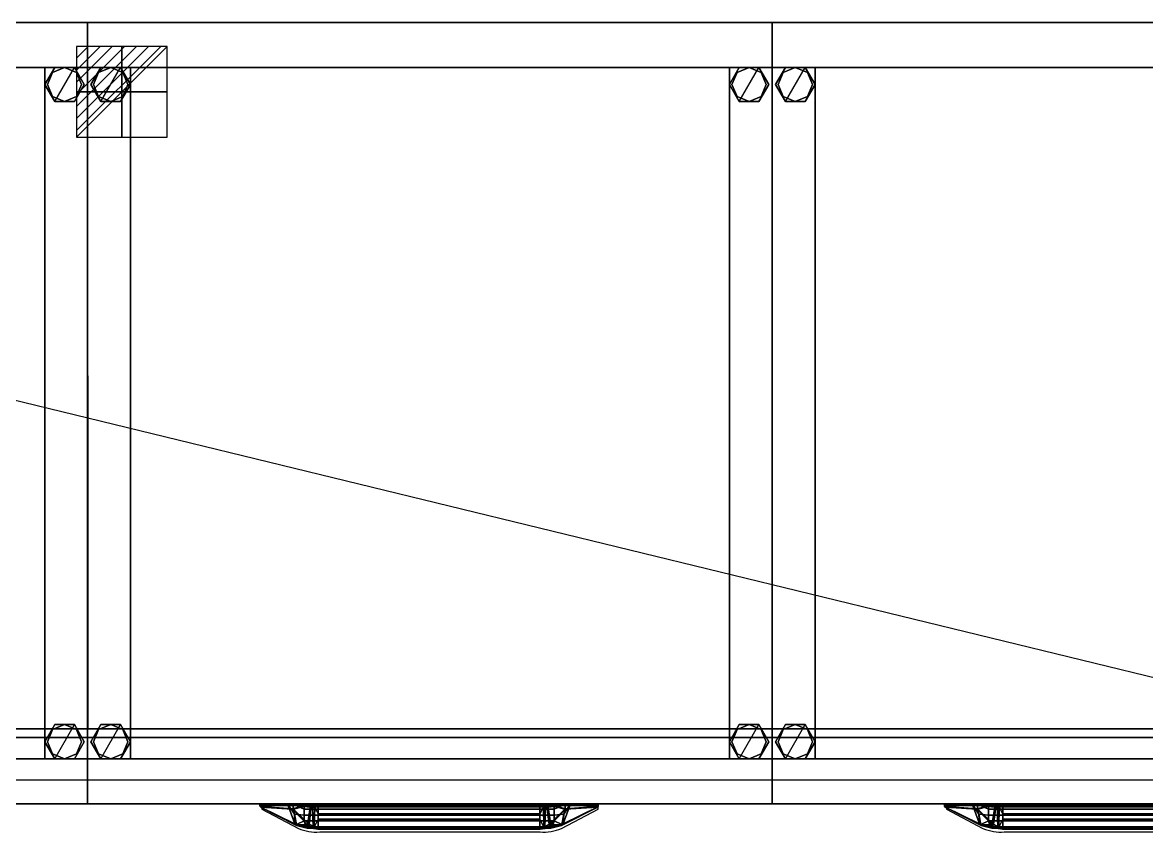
# Model space of a CAD drawing. Header units: millimetres. Extents: x -103 to 5151, y -947 to 1.
# Drawn here: x 2524 to 3837, y -947 to 0 of the extents above; entities that cross this region are included whole.
import ezdxf

# ---------------------------------------------------------------- set-up
doc = ezdxf.new("R2010")
doc.units = ezdxf.units.MM
doc.header["$LTSCALE"] = 300
doc.linetypes.add('CONTINUA', pattern=[0])
for name, color, linetype in [('IQ_200_2D', 1, 'Continuous'), ('IQ_200_3D', 1, 'CONTINUA'), ('IQ_204_2D', 7, 'Continuous'), ('IQ_CON_ELECTRICITY_INT', 7, 'Continuous')]:
    doc.layers.add(name, color=color, linetype=linetype)

# ---------------------------------------------------------------- blocks, each defined once
blk = doc.blocks.new('Pann800')
at = {"layer": 'IQ_200_3D'}
for points in [[(800, -24.99999999999636, 21.00000000000091), (0, -24.99999999999636, 21.00000000000091), (0, 25.00000000000364, 21.00000000000091), (800, 25.00000000000364, 21.00000000000091)], [(0, 25.00000000000364, 21.00000000000091), (800, 25.00000000000364, 21.00000000000091), (800, 25.00000000000364), (0, 25.00000000000364)], [(800, 25.00000000000364), (0, 25.00000000000364), (0, 0), (800, -2.235537976957858e-09)], [(-0.002218441961304052, -2.235537976957858e-09, -897.6700657322343), (799.9977815580387, -2.235537976957858e-09, -897.6700657322343), (799.9955631160774, -52.50000975626244, -860.0000000000198), (-0.004436883922608104, -52.50000975626244, -860.0000000000198)], [(-0.002218441961304052, -52.50000000223554, -19.25510997509423), (799.9977815580387, -52.50000000223554, -19.25510997509423), (800, -24.99999999999636, 21.00000000000091), (0, -24.99999999999636, 21.00000000000091)], [(799.9955631160774, -52.50000975626244, -860.0000000000198), (-0.004436883922608104, -52.50000975626244, -860.0000000000198), (-0.002218441961304052, -52.50000000223554, -19.25510997509423), (799.9977815580387, -52.50000000223554, -19.25510997509423)]]:
    blk.add_3dface(points, dxfattribs=at)
mesh = blk.add_polyface(dxfattribs=at)
corners = [(0, -24.99999999999636, 21.00000000000091), (0, 25.00000000000364, 21.00000000000091), (0, 25.00000000000364), (0, 0), (-0.002218441961304052, -2.235537976957858e-09, -897.6700657322343), (-0.004436883922608104, -52.50000975626244, -860.0000000000198), (-0.002218441961304052, -52.50000000223554, -19.25510997509423)]
mesh.append_faces([[corners[k] for k in face] for face in [(0, 6, 0)]], dxfattribs={"vtx0": -1})
mesh.append_faces([[corners[k] for k in face] for face in [(0, 3, 4), (0, 4, 5), (0, 5, 6)]], dxfattribs={"vtx0": -1, "vtx2": -1})
mesh.append_faces([[corners[k] for k in face] for face in [(0, 1, 2, 3)]], dxfattribs={"vtx3": -1})
mesh = blk.add_polyface(dxfattribs=at)
corners = [(800, -24.99999999999636, 21.00000000000091), (800, 25.00000000000364, 21.00000000000091), (800, 25.00000000000364), (800, 0), (799.9977815580387, -2.235537976957858e-09, -897.6700657322343), (799.9955631160774, -52.50000975626244, -860.0000000000198), (799.9977815580387, -52.50000000223554, -19.25510997509423)]
mesh.append_faces([[corners[k] for k in face] for face in [(0, 6, 0)]], dxfattribs={"vtx0": -1})
mesh.append_faces([[corners[k] for k in face] for face in [(0, 3, 4), (0, 4, 5), (0, 5, 6)]], dxfattribs={"vtx0": -1, "vtx2": -1})
mesh.append_faces([[corners[k] for k in face] for face in [(0, 1, 2, 3)]], dxfattribs={"vtx3": -1})
blk = doc.blocks.new('Pann800Low')
at = {"layer": 'IQ_200_3D', "extrusion": (-1, 3.445092848397667e-16, -2.220446049250313e-16), "elevation": 800.0000000000018}
blk.add_lwpolyline([(2.09459683141767e-12, 1.776356839400254e-13), (2.09459683141767e-12, 367.3299342677857), (52.50000000000209, 405.0000000000002), (52.50000000000209, 1.776356839400254e-13)], close=True, dxfattribs=at)
at = {"layer": 'IQ_200_3D', "extrusion": (-1, 3.445092848397667e-16, -2.220446049250313e-16)}
blk.add_lwpolyline([(1.818989403545857e-12, 4.038967834731578e-28), (1.818989403545857e-12, 367.3299342677856), (52.50000000000182, 405), (52.50000000000182, 3.998807210007821e-28)], close=True, dxfattribs=at)
at = {"layer": 'IQ_200_3D'}
for points in [[(-800.0000000000018, -1.818989403545856e-12), (0, -1.818989403545856e-12), (0, -52.50000000000182), (-800.0000000000018, -52.50000000000182)], [(-800.0000000000018, -52.50000000000182, 405), (-1.818989403545856e-12, -52.50000000000182, 405), (0, -1.818989403545856e-12, 367.3299342677856), (-800.0000000000018, -1.818989403545856e-12, 367.3299342677856)], [(0, -1.818989403545856e-12), (0, -1.818989403545856e-12, 367.3299342677856), (-800.0000000000018, -1.818989403545856e-12, 367.3299342677856), (-800.0000000000018, -1.818989403545856e-12)], [(-800.0000000000018, -52.50000000000182), (-800.0000000000018, -1.818989403545856e-12), (-800.0000000000019, -1.818989403545857e-12, 367.3299342677856), (-800.0000000000036, -52.50000000000182, 405)], [(0, -52.50000000000182), (0, -1.818989403545856e-12), (-8.156363013162879e-14, -1.818989403545857e-12, 367.3299342677856), (-1.818989403545856e-12, -52.50000000000182, 405)], [(0, -52.50000000000182), (-800.0000000000018, -52.50000000000182), (-800.0000000000018, -52.50000000000182, 405), (-1.818989403545856e-12, -52.50000000000182, 405)]]:
    blk.add_3dface(points, dxfattribs=at)
blk = doc.blocks.new('Panel800_Back')
at = {"layer": 'IQ_200_3D'}
for points in [[(-800, 52.49999999832289, 1270), (-800.0000419316198, -0.640714054048658, 1270), (-800.0000007136732, -1.67710823006928e-09, 409.9999999999802), (-800, 52.49999999832289, 409.9999999999802)], [(0, 52.49999999832289, 1269.999389921838), (-800, 52.49999999832289, 1270), (-800, 52.49999999832289, 409.9999999999802), (0, 52.5, 409.9999999999802)], [(-800, 52.49999999832289, 404.9999999999802), (-800, -1.67710823006928e-09, 404.9999999999802), (-800, -1.67710823006928e-09), (-800, 52.49999999832289)], [(0, 52.5), (0, 52.5, 404.9999999999802), (-800, 52.49999999832289, 404.9999999999802), (-800, 52.49999999832289)], [(-800, -1.67710823006928e-09, 404.9999999999802), (-800, 52.49999999832289, 404.9999999999802), (0, 52.5, 404.9999999999802), (0, 0, 404.9999999999802)], [(-800.0000007136732, -3.354216460138559e-09, 409.9999999999802), (-800.0000007136732, 52.49999999664578, 409.9999999999802), (-7.136732165236026e-07, 52.49999999832289, 409.9999999999802), (-7.136732165236026e-07, -1.67710823006928e-09, 409.9999999999802)], [(0, 52.49999999832289, 1270), (-4.193161976218107e-05, -0.640714054048658, 1270), (-7.136732165236026e-07, -1.67710823006928e-09, 409.9999999999802), (0, 52.49999999832289, 409.9999999999802)], [(0, 52.5, 404.9999999999802), (0, 0, 404.9999999999802), (0, 0), (0, 52.5)], [(0, 0, 404.9999999999802), (-7.136732165236026e-07, -1.67710823006928e-09, 409.9999999999802), (-800.0000007136732, -1.67710823006928e-09, 409.9999999999802), (-800, -1.67710823006928e-09, 404.9999999999802)]]:
    blk.add_3dface(points, dxfattribs=at)
blk = doc.blocks.new('Feet')
at = {"layer": 'IQ_200_3D'}
mesh = blk.add_polyface(dxfattribs=at)
corners = [(11.54700538379233, -20), (23.09401076758466, -1.887379141862766e-15), (11.54700538379233, 20), (-11.54700538379233, 20), (-23.09401076758466, 3.774758283725532e-15), (-11.54700538379233, -20), (11.54700538379233, -20, 6.158402871356143), (23.09401076758466, -1.887379141862766e-15, 6.158402871356143), (11.54700538379233, 20, 6.158402871356143), (-11.54700538379233, 20, 6.158402871356143), (-23.09401076758466, 3.774758283725532e-15, 6.158402871356143), (-11.54700538379233, -20, 6.158402871356143)]
mesh.append_faces([[corners[k] for k in face] for face in [(0, 1, 7, 6), (1, 2, 8, 7), (2, 3, 9, 8), (3, 9, 10, 4), (4, 10, 11, 5), (5, 11, 6, 0), (1, 7, 6, 0)]])
mesh.append_faces([[corners[k] for k in face] for face in [(2, 5, 4, 3), (8, 11, 10, 9)]], dxfattribs={"vtx0": -1})
mesh.append_faces([[corners[k] for k in face] for face in [(0, 1, 2, 5), (6, 7, 8, 11)]], dxfattribs={"vtx2": -1})
mesh = blk.add_polyface(dxfattribs=at)
corners = [(-20, 2.449293598294707e-15, 38.98651783057016), (-14.14213562373132, -14.14213562373093, 38.98651783057016), (0, -20, 38.98651783057016), (14.14213562373132, -14.14213562373094, 38.98651783057016), (20, -2.449293598294707e-15, 38.98651783057016), (14.14213562373132, 14.14213562373093, 38.98651783057016), (0, 20, 38.98651783057016), (-14.14213562373132, 14.14213562373097, 38.98651783057016), (-20, 2.449293598294707e-15, 150), (-14.14213562373132, -14.14213562373093, 150), (0, -20, 150), (14.14213562373132, -14.14213562373094, 150), (20, -2.449293598294707e-15, 150), (14.14213562373132, 14.14213562373093, 150), (0, 20, 150), (-14.14213562373132, 14.14213562373097, 150)]
mesh.append_faces([[corners[k] for k in face] for face in [(0, 1, 9, 8), (1, 2, 10, 9), (2, 3, 11, 10), (3, 4, 12, 11), (4, 5, 13, 12), (5, 6, 14, 13), (6, 7, 15, 14), (7, 0, 8, 15)]])
blk = doc.blocks.new('Maniglia')
at = {"layer": 'IQ_200_3D'}
mesh = blk.add_polyface(dxfattribs=at)
corners = [(-198.8084253130896, 9.754377742865472e-06, 104.8219411623709), (-198.3104714674161, -2.258191553962661, 104.8704668143981), (-198.0846540896427, -3.252107586160719, 104.9319118759747), (-197.5713087252389, -3.892291244510488, 105.2246861014698), (-199.1693707224798, -6.84898491272179e-05, 104.1975695572739), (-198.7101952806533, -2.320146529469412, 104.263159619347), (-198.4477417086179, -3.155929579206713, 104.3933638522087), (-199.119861421235, 9.754379789228551e-06, 103.7184908155643), (-198.6815634540581, -2.315698707889396, 103.7510329917756), (-198.4920694465091, -3.206889405630136, 103.7673056497256), (-197.2949268549892, -4.328617046593763, 104.410660334729), (-198.6617004208094, 9.754380243975902e-06, 103.1818303258751), (-198.2440354453937, -2.247860381231476, 103.1884810691827), (-197.7486119482735, -3.305462897981215, 103.2759182637493), (-197.356466376954, -3.700053033575841, 103.5429149541632), (-197.2949268549892, -4.328617046593763, 104.410660334729), (-198.1523174456397, 9.754379789228551e-06, 103.0540709347105), (-197.7398281038897, -2.169691514438, 103.0540709345928), (-197.038900248718, -3.311346588718607, 103.1622886771074), (-197.066653106398, -3.664799646159508, 103.4635200485905)]
mesh.append_faces([[corners[k] for k in face] for face in [(0, 1, 5, 4), (1, 2, 6, 5), (2, 3, 6), (4, 5, 8, 7), (5, 6, 9, 8), (6, 3, 10, 9), (7, 8, 12, 11), (8, 9, 13, 12), (9, 10, 14, 13), (10, 15, 14), (11, 12, 17, 16), (12, 13, 18, 17), (13, 14, 19, 18), (14, 15, 19)]])
mesh = blk.add_polyface(dxfattribs=at)
corners = [(-197.5713087252389, -3.892291244510488, 105.2246861014698), (-198.0846540896427, -3.252107586160719, 104.9319118759746), (-198.3104714674161, -2.258191553962661, 104.8704668143981), (-198.8001942023472, 9.754377515491797e-06, 104.8285657434178), (-166.3587850978984, 9.754380016602227e-06, 130.6924164920176), (-157.7760779525117, -23.61260155950299, 129.7931334561704)]
mesh.append_faces([[corners[k] for k in face] for face in [(0, 4, 5)]], dxfattribs={"vtx0": -1})
mesh.append_faces([[corners[k] for k in face] for face in [(0, 3, 4)]], dxfattribs={"vtx0": -1, "vtx2": -1})
mesh.append_faces([[corners[k] for k in face] for face in [(0, 1, 2, 3)]], dxfattribs={"vtx3": -1})
mesh = blk.add_polyface(dxfattribs=at)
corners = [(-197.5713087252389, -3.892291244510488, 105.2246861014698), (-197.0666529726302, -3.664797942439918, 103.4635212992031), (-197.038900248718, -3.311346588718607, 103.1622886771074), (-197.7398281038897, -2.169691514438, 103.0540709345928), (-198.1523174456397, 9.754379789228551e-06, 103.0540709347105), (-160.4767270577595, -6.380127813948548, 103.2568596471876), (-160.427761858329, -5.77841550446874, 103.0540709345828), (-146.6928443837988, -2.065160469979674, 103.0540709346639), (-146.7128607641588, 9.749767059474834e-06, 103.0540709346636)]
mesh.append_faces([[corners[k] for k in face] for face in [(0, 5, 1), (1, 5, 6, 2), (2, 6, 7, 3), (3, 7, 8, 4)]])
mesh = blk.add_polyface(dxfattribs=at)
corners = [(-166.3587850978984, 9.754380016602227e-06, 130.6924164920176), (-160.736317135383, 9.754371603776235e-06, 133.8521004323463), (-158.3795650895304, -12.15525064627059, 131.962061353173), (-156.0228131211279, -24.31051105496044, 130.7421117786758), (-157.7760779525117, -23.61260155950299, 129.7931334561704)]
mesh.append_faces([[corners[k] for k in face] for face in [(0, 1, 2), (2, 3, 4), (0, 2, 4)]])
mesh = blk.add_polyface(dxfattribs=at)
corners = [(-147.0862982059171, 9.754379789228551e-06, 135.0540700192259), (-147.0862982059171, -6.294719124138737, 133.1718174443135), (-147.0862982059171, -13.25340367610011, 132.129583689494), (-147.0862982059171, -19.9629160809568, 132.0938607986484), (-145.1681736393883, -26.60202227350646, 132.9655405148187), (-143.3996929728874, -28.52296026715885, 131.5835393964653), (-136.1408463320114, -29.10664837385775, 120.3676656094121), (-135.3063372042288, -27.44601189908076, 119.1139374902788), (-141.2842373458097, -24.02771073458052, 116.2096132447967), (-142.3113439279787, -25.39674657655087, 117.022380211055), (-155.783505889398, -25.59630261685925, 128.9001883634206), (-156.0228130436778, -24.31051104691278, 130.7421116192836), (-158.3795650895304, -12.15525064627059, 131.962061353173), (-160.736317135383, 9.754371603776235e-06, 133.8521004323463)]
mesh.append_faces([[corners[k] for k in face] for face in [(0, 1, 13), (1, 2, 12, 13), (2, 3, 11, 12), (3, 4, 11), (4, 5, 10, 11), (5, 6, 9, 10), (6, 7, 8, 9)]])
mesh = blk.add_polyface(dxfattribs=at)
corners = [(-136.7036421977082, 9.754379789228551e-06, 135.0540700192255), (-136.7036421977082, -6.294719124138737, 133.1718174443133), (-136.7036421977082, -13.25340367610011, 132.1295836894938), (-136.7036421977082, -19.9629160809568, 132.0938607986482), (-135.8740733185496, -26.81448809576068, 133.0368090807118), (-135.8740866683984, -28.61613130684941, 131.7372385744918), (-130.8400244476179, -29.75772609498927, 121.5980878578637), (-130.5917255396075, -27.91297019592707, 120.0041253975292), (-135.3063372042288, -27.44601189908076, 119.1139374902788), (-136.1388455091383, -29.10720673654009, 120.3684287902366), (-143.3996929728874, -28.52296026715885, 131.5835393964653), (-145.168166573998, -26.60202278855832, 132.9655406503526), (-147.0862982059171, -19.9629160809568, 132.0938607986484), (-147.0862982059171, -13.25340367610033, 132.1295836894941), (-147.0862982059171, -6.294719124138737, 133.1718174443135), (-147.0862982059171, 9.754379789228551e-06, 135.0540700192257)]
mesh.append_faces([[corners[k] for k in face] for face in [(0, 1, 14, 15), (1, 2, 13, 14), (2, 3, 12, 13), (3, 4, 11, 12), (4, 5, 10, 11), (5, 6, 9, 10), (6, 7, 8, 9)]])
mesh = blk.add_polyface(dxfattribs=at)
corners = [(-130.5917255396075, -27.91297019592707, 120.0041253975292), (-130.5917255396141, -18.11201487525432, 121.3700604103653), (-130.5917255396164, -11.84409179059867, 121.1618639402558), (-130.591725539618, -3.794643593510045, 119.6410561808181), (-130.591727488938, -3.065160469830516, 118.6783409480418), (-134.2889293561229, -3.065160469899638, 116.7367614477769), (-137.9861312233079, -3.065160469968532, 114.7951819475119), (-139.3423027688504, -3.065160469971488, 113.0842362746789), (-146.6928443837697, -3.065160470001501, 104.0540709346416), (-146.6928443847663, -2.772088641322398, 103.3467855884358), (-146.6928443847899, -2.065160469983311, 103.0540709346637), (-146.7128607641588, 9.749766832101159e-06, 103.0540709346637), (128.5793527780683, -27.91297019592707, 120.0041253975292), (128.5793527780749, -18.11201487525432, 121.3700604103653), (128.5793527780773, -11.84409179059867, 121.1618639402558), (128.5793527780788, -3.794643593510045, 119.6410561808181), (128.5793547273988, -3.065160469830516, 118.6783409480418), (132.2765565945838, -3.065160469899638, 116.7367614477769), (135.9737584617687, -3.065160469968532, 114.7951819475119), (137.3299300073112, -3.065160469971488, 113.0842362746789), (144.6804716232199, -3.065160470001501, 104.0540709346417), (144.6804716232271, -2.772088641322398, 103.3467855884358), (144.6804716232508, -2.065160469983311, 103.0540709346636), (144.7004880026196, 9.749767059474834e-06, 103.0540709346636)]
mesh.append_faces([[corners[k] for k in face] for face in [(0, 12, 13, 1), (2, 1, 13, 14), (3, 2, 14, 15), (4, 3, 15, 16), (5, 4, 16, 17), (6, 5, 17, 18), (7, 6, 18, 19), (8, 7, 19, 20), (9, 8, 20, 21), (10, 9, 21, 22), (11, 10, 22, 23)]])
mesh = blk.add_polyface(dxfattribs=at)
corners = [(134.691269436169, 9.754379789228551e-06, 135.0540700192257), (134.691269436169, -6.294719124138737, 133.1718174443133), (134.691269436169, -13.25340367610011, 132.1295836894938), (134.691269436169, -19.9629160809568, 132.0938607986482), (133.8617005570104, -26.81448809576068, 133.0368090807118), (133.8617139068592, -28.61613130684941, 131.7372385744918), (128.8276516860788, -29.75772609498927, 121.5980878578637), (128.5793527780683, -27.91297019592707, 120.0041253975292), (-130.5917255396075, -27.91297019592707, 120.0041253975292), (-130.8400244476179, -29.75772609498927, 121.5980878578637), (-135.8740866683984, -28.61613130684941, 131.7372385744918), (-135.8740733185496, -26.81448809576068, 133.0368090807118), (-136.7036421977082, -19.9629160809568, 132.0938607986482), (-136.7036421977082, -13.25340367610011, 132.1295836894938), (-136.7036421977082, -6.294719124138737, 133.1718174443133), (-136.7036421977082, 9.754379789228551e-06, 135.0540700192257)]
mesh.append_faces([[corners[k] for k in face] for face in [(0, 1, 14, 15), (1, 2, 13, 14), (2, 3, 12, 13), (3, 4, 11, 12), (4, 5, 10, 11), (5, 6, 9, 10), (6, 7, 8, 9)]])
mesh = blk.add_polyface(dxfattribs=at)
corners = [(134.691269436169, 9.754379789228551e-06, 135.0540700192255), (134.691269436169, -6.294719124138737, 133.1718174443133), (134.691269436169, -13.25340367610011, 132.1295836894938), (134.691269436169, -19.9629160809568, 132.0938607986482), (133.8617005570104, -26.81448809576068, 133.0368090807118), (133.8617139068592, -28.61613130684941, 131.7372385744918), (128.8276516860788, -29.75772609498927, 121.5980878578637), (128.5793527780683, -27.91297019592707, 120.0041253975292), (133.2939644426897, -27.44601189908076, 119.1139374902788), (134.1264727475991, -29.10720673654009, 120.3684287902366), (141.3873202113482, -28.52296026715885, 131.5835393964653), (143.1557938124588, -26.60202278855832, 132.9655406503526), (145.073925444378, -19.9629160809568, 132.0938607986484), (145.073925444378, -13.25340367610033, 132.1295836894941), (145.073925444378, -6.294719124138737, 133.1718174443135), (145.073925444378, 9.754379789228551e-06, 135.0540700192257)]
mesh.append_faces([[corners[k] for k in face] for face in [(15, 14, 1, 0), (14, 13, 2, 1), (13, 12, 3, 2), (12, 11, 4, 3), (11, 10, 5, 4), (10, 9, 6, 5), (9, 8, 7, 6)]])
mesh = blk.add_polyface(dxfattribs=at)
corners = [(145.073925444378, 9.754379789228551e-06, 135.0540700192259), (145.073925444378, -6.294719124138737, 133.1718174443135), (145.073925444378, -13.25340367610011, 132.129583689494), (145.073925444378, -19.9629160809568, 132.0938607986484), (143.1558008778491, -26.60202227350646, 132.9655405148187), (141.3873202113482, -28.52296026715885, 131.5835393964653), (134.1284735704722, -29.10664837385775, 120.3676656094121), (133.2939644426897, -27.44601189908076, 119.1139374902788), (139.2718645842706, -24.02771073458052, 116.2096132447967), (140.2989711664395, -25.39674657655087, 117.022380211055), (153.7711331278588, -25.59630261685925, 128.9001883634206), (154.0104402821387, -24.31051104691278, 130.7421116192836), (156.3671923279913, -12.15525064627059, 131.962061353173), (158.7239443738439, 9.754371603776235e-06, 133.8521004323463)]
mesh.append_faces([[corners[k] for k in face] for face in [(13, 1, 0), (13, 12, 2, 1), (12, 11, 3, 2), (11, 4, 3), (11, 10, 5, 4), (10, 9, 6, 5), (9, 8, 7, 6)]])
mesh = blk.add_polyface(dxfattribs=at)
corners = [(195.5589359636997, -3.892291244510488, 105.2246861014698), (195.0542802110911, -3.664797942439918, 103.4635212992031), (195.0265274871788, -3.311346588718607, 103.1622886771074), (195.7274553423505, -2.169691514438, 103.0540709345928), (196.1399446841006, 9.754379789228551e-06, 103.0540709347105), (158.4643542962204, -6.380127813948548, 103.2568596471876), (158.4153890967899, -5.77841550446874, 103.0540709345828), (144.6804716222596, -2.065160469979674, 103.0540709346639), (144.7004880026196, 9.749767059474834e-06, 103.0540709346636)]
mesh.append_faces([[corners[k] for k in face] for face in [(1, 5, 0), (2, 6, 5, 1), (3, 7, 6, 2), (4, 8, 7, 3)]])
mesh = blk.add_polyface(dxfattribs=at)
corners = [(164.3464123363592, 9.754380016602227e-06, 130.6924164920176), (158.7239443738439, 9.754371603776235e-06, 133.8521004323463), (156.3671923279913, -12.15525064627059, 131.962061353173), (154.0104403595888, -24.31051105496044, 130.7421117786758), (155.7637051909725, -23.61260155950299, 129.7931334561704)]
mesh.append_faces([[corners[k] for k in face] for face in [(2, 1, 0), (4, 3, 2), (4, 2, 0)]])
mesh = blk.add_polyface(dxfattribs=at)
corners = [(195.5589359636997, -3.892291244510488, 105.2246861014698), (196.0722813281035, -3.252107586160719, 104.9319118759746), (196.298098705877, -2.258191553962661, 104.8704668143981), (196.7878214408081, 9.754377515491797e-06, 104.8285657434178), (164.3464123363592, 9.754380016602227e-06, 130.6924164920176), (155.7637051909725, -23.61260155950299, 129.7931334561704)]
mesh.append_faces([[corners[k] for k in face] for face in [(5, 4, 0)]], dxfattribs={"vtx1": -1})
mesh.append_faces([[corners[k] for k in face] for face in [(4, 3, 0)]], dxfattribs={"vtx1": -1, "vtx2": -1})
mesh.append_faces([[corners[k] for k in face] for face in [(3, 2, 1, 0)]], dxfattribs={"vtx3": -1})
mesh = blk.add_polyface(dxfattribs=at)
corners = [(196.7960525515504, 9.754377742865472e-06, 104.8219411623709), (196.298098705877, -2.258191553962661, 104.8704668143981), (196.0722813281035, -3.252107586160719, 104.9319118759747), (195.5589359636997, -3.892291244510488, 105.2246861014698), (197.1569979609407, -6.84898491272179e-05, 104.1975695572739), (196.6978225191142, -2.320146529469412, 104.263159619347), (196.4353689470788, -3.155929579206713, 104.3933638522087), (197.1074886596959, 9.754379789228551e-06, 103.7184908155643), (196.6691906925189, -2.315698707889396, 103.7510329917756), (196.4796966849699, -3.206889405630136, 103.7673056497256), (195.2825540934501, -4.328617046593763, 104.410660334729), (196.6493276592702, 9.754380243975902e-06, 103.1818303258751), (196.2316626838546, -2.247860381231476, 103.1884810691827), (195.7362391867343, -3.305462897981215, 103.2759182637493), (195.3440936154149, -3.700053033575841, 103.5429149541632), (195.2825540934501, -4.328617046593763, 104.410660334729), (196.1399446841006, 9.754379789228551e-06, 103.0540709347105), (195.7274553423505, -2.169691514438, 103.0540709345928), (195.0265274871788, -3.311346588718607, 103.1622886771074), (195.0542803448589, -3.664799646159508, 103.4635200485905)]
mesh.append_faces([[corners[k] for k in face] for face in [(4, 5, 1, 0), (5, 6, 2, 1), (6, 3, 2), (7, 8, 5, 4), (8, 9, 6, 5), (9, 10, 3, 6), (11, 12, 8, 7), (12, 13, 9, 8), (13, 14, 10, 9), (14, 15, 10), (16, 17, 12, 11), (17, 18, 13, 12), (18, 19, 14, 13), (19, 15, 14)]])
mesh = blk.add_polyface(dxfattribs=at)
corners = [(-197.5713087252389, -3.892291244510488, 105.2246861014698), (-157.7760779525117, -23.61260155950299, 129.7931334561704), (-156.0228131211279, -24.31051105496044, 130.7421117786758), (-197.2949268549892, -4.328617046593763, 104.410660334729), (-157.3896749491102, -24.77340606148982, 127.9526357598176), (-155.7818143041896, -25.59712528942146, 128.9010201096756), (-160.4767270577595, -6.380127813948775, 103.2568596471878), (-143.4867644576433, -24.16373806785441, 116.1057094340789), (-142.3113439279787, -25.39674657655087, 117.022380211055), (-159.600753599539, -6.212597760629706, 103.1897644069004), (-142.767188090162, -22.61320603859599, 115.1545679900254), (-141.2842373458097, -24.02771073458052, 116.2096132447967)]
mesh.append_faces([[corners[k] for k in face] for face in [(0, 1, 4, 3), (1, 2, 5, 4), (3, 4, 7, 6), (4, 5, 8, 7), (6, 7, 10, 9), (7, 8, 11, 10)]])
mesh = blk.add_polyface(dxfattribs=at)
corners = [(-197.5712953718685, -3.89228982433815, 105.2246658073159), (-157.7760779525117, -23.61260155950299, 129.7931334561704), (-156.0228130436778, -24.31051104691278, 130.7421116192836), (-197.2949268549892, -4.328617046593763, 104.410660334729), (-157.3896749491102, -24.77340606148982, 127.9526357598176), (-155.783505889398, -25.59630261685925, 128.9001883634206), (-160.4767270577595, -6.380127813948775, 103.2568596471878), (-143.4867644576433, -24.16373806785441, 116.1057094340789), (-142.3113439279787, -25.39674657655087, 117.022380211055), (-159.600753599539, -6.212597760629706, 103.1897644069004), (-142.767188090162, -22.61320603859599, 115.1545679900254), (-141.2842373458097, -24.02771073458052, 116.2096132447967)]
mesh.append_faces([[corners[k] for k in face] for face in [(0, 1)]])
mesh = blk.add_polyface(dxfattribs=at)
corners = [(-160.427761858329, -5.77841550446874, 103.0540709345828), (-160.4767270577595, -6.380127813948548, 103.2568596471876), (-159.600753599539, -6.212597760629706, 103.1897644069004), (-142.767188090162, -22.61320603859599, 115.1545679900254), (-141.2842373458097, -24.02771073458075, 116.2096132447969), (-135.3063372042288, -27.44601189908076, 119.1139374902788), (-130.5917255396075, -27.91297019592707, 120.0041253975292), (-130.5917255396141, -18.11201487525432, 121.3700604103653), (-130.5917255396164, -11.84409179059867, 121.1618639402558), (-130.591725539618, -3.794643593510045, 119.6410561808181), (-130.591727488938, -3.065160469830516, 118.6783409480418), (-134.680880887388, -3.86862976244106, 117.5224599175042), (-134.2889293561229, -3.065160469899638, 116.7367614477769), (-138.7700250112484, -3.942615603800732, 115.4038635431128), (-137.9861312233079, -3.065160469968532, 114.7951819475119), (-140.0075552904528, -3.86051504553302, 113.8033213546688), (-139.3423027688504, -3.065160469971488, 113.0842362746789), (-147.4748028218292, -3.157224793931164, 103.7822747565687), (-146.692844384759, -3.065160470001501, 104.0540709346417), (-146.6928443847663, -2.772088641322398, 103.3467855884358), (-146.6928443847899, -2.065160469983311, 103.0540709346637)]
mesh.append_faces([[corners[k] for k in face] for face in [(0, 1, 2), (2, 17, 20, 0), (17, 18, 19), (17, 19, 20), (2, 3, 15, 17), (15, 16, 18, 17), (3, 4, 13, 15), (13, 14, 16, 15), (4, 5, 11, 13), (11, 12, 14, 13), (5, 6, 7), (5, 7, 8, 11), (8, 9, 11), (11, 9, 10, 12)]])
mesh = blk.add_polyface(dxfattribs=at)
corners = [(158.4153890967899, -5.77841550446874, 103.0540709345828), (158.4643542962204, -6.380127813948548, 103.2568596471876), (157.5883808379998, -6.212597760629706, 103.1897644069004), (140.7548153286228, -22.61320603859599, 115.1545679900254), (139.2718645842706, -24.02771073458075, 116.2096132447969), (133.2939644426897, -27.44601189908076, 119.1139374902788), (128.5793527780683, -27.91297019592707, 120.0041253975292), (128.5793527780749, -18.11201487525432, 121.3700604103653), (128.5793527780773, -11.84409179059867, 121.1618639402558), (128.5793527780788, -3.794643593510045, 119.6410561808181), (128.5793547273988, -3.065160469830516, 118.6783409480418), (132.6685081258488, -3.86862976244106, 117.5224599175042), (132.2765565945838, -3.065160469899638, 116.7367614477769), (136.7576522497093, -3.942615603800732, 115.4038635431128), (135.9737584617687, -3.065160469968532, 114.7951819475119), (137.9951825289136, -3.86051504553302, 113.8033213546688), (137.3299300073112, -3.065160469971488, 113.0842362746789), (145.46243006029, -3.157224793931164, 103.7822747565687), (144.6804716232199, -3.065160470001501, 104.0540709346417), (144.6804716232271, -2.772088641322398, 103.3467855884358), (144.6804716232508, -2.065160469983311, 103.0540709346637)]
mesh.append_faces([[corners[k] for k in face] for face in [(2, 1, 0), (0, 20, 17, 2), (19, 18, 17), (20, 19, 17), (17, 15, 3, 2), (17, 18, 16, 15), (15, 13, 4, 3), (15, 16, 14, 13), (13, 11, 5, 4), (13, 14, 12, 11), (7, 6, 5), (11, 8, 7, 5), (11, 9, 8), (12, 10, 9, 11)]])
mesh = blk.add_polyface(dxfattribs=at)
corners = [(195.5589359636997, -3.892291244510488, 105.2246861014698), (155.7637051909725, -23.61260155950299, 129.7931334561704), (154.0104403595888, -24.31051105496044, 130.7421117786758), (195.2825540934501, -4.328617046593763, 104.410660334729), (155.3773021875711, -24.77340606148982, 127.9526357598176), (153.7694415426504, -25.59712528942146, 128.9010201096756), (158.4643542962204, -6.380127813948775, 103.2568596471878), (141.4743916961042, -24.16373806785441, 116.1057094340789), (140.2989711664395, -25.39674657655087, 117.022380211055), (157.5883808379998, -6.212597760629706, 103.1897644069004), (140.7548153286228, -22.61320603859599, 115.1545679900254), (139.2718645842706, -24.02771073458052, 116.2096132447967)]
mesh.append_faces([[corners[k] for k in face] for face in [(3, 4, 1, 0), (4, 5, 2, 1), (6, 7, 4, 3), (7, 8, 5, 4), (9, 10, 7, 6), (10, 11, 8, 7)]])
mesh = blk.add_polyface(dxfattribs=at)
corners = [(195.5589226103293, -3.89228982433815, 105.2246658073159), (155.7637051909725, -23.61260155950299, 129.7931334561704), (154.0104402821387, -24.31051104691278, 130.7421116192836), (195.2825540934501, -4.328617046593763, 104.410660334729), (155.3773021875711, -24.77340606148982, 127.9526357598176), (153.7711331278588, -25.59630261685925, 128.9001883634206), (158.4643542962204, -6.380127813948775, 103.2568596471878), (141.4743916961042, -24.16373806785441, 116.1057094340789), (140.2989711664395, -25.39674657655087, 117.022380211055), (157.5883808379998, -6.212597760629706, 103.1897644069004), (140.7548153286228, -22.61320603859599, 115.1545679900254), (139.2718645842706, -24.02771073458052, 116.2096132447967)]
mesh.append_faces([[corners[k] for k in face] for face in [(1, 0)]])
blk = doc.blocks.new('Prewash')
at = {"layer": 'IQ_200_2D'}
for p, q in [((0, 0), (800, 0)), ((202.9259536695595, -913), (0, -913)), ((800, -913), (597.0740463306884, -913.0000000000009))]:
    blk.add_line(p, q, dxfattribs=at)
at = {"layer": 'IQ_200_2D', "linetype": 'CONTINUA', "ltscale": 10}
blk.add_lwpolyline([(202.925953669559, -913), (203.5625545159874, -919.4526241323656), (246.2728096583069, -941.8428600161569, 0.1211574254023267), (271.2145995148767, -946.0034608217247), (528.7854004853707, -946.0034608217247, 0.1211574254023267), (553.7271903419405, -941.8428600161569), (596.43744548426, -919.4526241323656), (597.0740463306884, -913)], format="xyb", dxfattribs=at)
at = {"layer": 'IQ_200_3D'}
for points in [[(800, 0, 1419.999389921838), (800.0257105566889, -825.4999999944048, 1420.001830231537), (0.002218441961304052, -825.4999999944048, 1420.001220156344), (0, 0, 1420)], [(0, -52.49999999832289, 569.9999999999987), (0, -107.5, 569.9999999999987), (0, -107.5, 1315.000610078161), (-4.193162021692842e-05, -53.14071405069262, 1420.000610078162)], [(0, -52.49999999832289, 150), (0, -52.49999999832289, 569.9999999999987), (0, -860.4999999983211, 569.9999999999987), (0, -860.4999999983229, 149.9999999999802)], [(800, -860.4999999983211, 569.9999999999989), (0, -860.4999999983211, 569.9999999999987), (0, -52.49999999832289, 569.9999999999987), (800, -52.49999999832289, 569.9999999999989)], [(0, -52.49999999832289, 150), (800, -52.49999999832289, 150), (800, -860.4999999983229, 149.9999999999802), (-1.818989403545856e-12, -860.4999999983229, 149.9999999999801)], [(50.09401076758468, -52.49999999832266, 115), (749.9059892324153, -52.49999999832266, 115), (749.9059892324153, -860.4999999983227, 114.9999999999801), (50.09401076758468, -860.4999999983227, 114.9999999999801)], [(50.09401076758468, -52.49999999832266, 115), (50.09401076758468, -860.4999999983227, 114.9999999999801), (50.09401076758468, -860.4999999983227, 149.9999999999802), (50.09401076758468, -52.49999999832266, 150)], [(749.9059892324153, -52.49999999832266, 115), (749.9059892324153, -860.4999999983227, 114.9999999999801), (749.9059892324153, -860.4999999983227, 149.9999999999802), (749.9059892324153, -52.49999999832266, 150)], [(800, -52.49999999832289, 569.9999999999989), (800, -107.5, 569.9999999999989), (800, -107.5, 1315.000610078161), (799.9999580683798, -53.14071405069262, 1420.000610078162)], [(800, -860.4999999983229, 149.9999999999802), (800, -860.4999999983211, 569.9999999999989), (800, -52.5, 569.9999999999989), (800, -52.5, 149.9999999999987)], [(0, -107.5, 1315.000610078161), (0, -805.4999999983211, 1315.000610078161), (-4.193162021692842e-05, -860.4999999960855, 1420.000610078162), (-4.193162021692842e-05, -53.14071405069262, 1420.000610078162)], [(800, -107.5, 1315.000610078161), (800, -805.4999999983211, 1315.000610078161), (799.9999580683798, -860.4999999960855, 1420.000610078162), (799.9999580683798, -53.14071405069262, 1420.000610078162)], [(-4.193162021692842e-05, -860.4999999960855, 1420.000610078162), (0, -805.4999999983211, 1315.000610078161), (0, -805.4999999983211, 569.9999999999987), (0, -860.4999999983211, 569.9999999999987)], [(799.9999580683798, -860.4999999960855, 1420.000610078162), (800, -805.4999999983211, 1315.000610078161), (800, -805.4999999983211, 569.9999999999989), (800, -860.4999999983211, 569.9999999999989)], [(800.0257105566889, -825.4999999944048, 1420.001830231537), (0.002218441961304052, -825.4999999944048, 1420.001220156344), (-4.193162021692842e-05, -860.4999999960855, 1420.000610078162), (800.0000419316202, -860.4999999960855, 1420.000610078162)], [(-1.818989403545856e-12, -860.4999999983229, 517.3299342677657), (0, -860.4999999983211, 522.3299342677657), (800, -860.4999999983211, 522.3299342677657), (800, -860.4999999983229, 517.3299342677657)]]:
    blk.add_3dface(points, dxfattribs=at)
at = {"layer": 'IQ_204_2D'}
for p, q in [((0, -913), (0, 0)), ((800, -913), (800, 0))]:
    blk.add_line(p, q, dxfattribs=at)
for points in [[(800.000348429825, -825.4999999960819), (0.0003484298249532003, -825.4999999960819)], [(800.0022184419395, -835.4999999955326), (0.002218441939476179, -835.4999999955326)], [(800, -885.4999999960819), (0, -885.4999999960819)], [(597.0740463306884, -913.0000000000009), (202.925953669559, -913)]]:
    blk.add_lwpolyline(points, dxfattribs=at)
at = {"rotation": 180}
for p in [(27, -72.49999999832289), (773, -72.49999999832289), (27, -840.4999999983229), (773, -840.4999999983229)]:
    blk.add_blockref('Feet', p, dxfattribs=at)
at = {"layer": 'IQ_200_3D'}
for name, p in [('Panel800_Back', (800, -52.49999999832289, 150)), ('Pann800', (0.002218441961304052, -860.4999999960855, 1420.000610078182)), ('Pann800Low', (800, -860.4999999983211, 150)), ('Maniglia', (399.9977815580387, -913.000009752348, 560.0006100781618))]:
    blk.add_blockref(name, p, dxfattribs=at)
mesh = blk.add_polyface(dxfattribs=at)
corners = [(800, 0, 1419.999389921838), (0, 0, 1420), (0.002218441961304052, -825.4999999960819, 1420.000610078182), (800.0022184419395, -825.4999999960819, 1420.000610078182), (800, 0, 1792), (0, 0, 1792), (0.002218441961304052, -825.4999999960819, 1792), (800.0022184419395, -825.4999999960819, 1792)]
mesh.append_faces([[corners[k] for k in face] for face in [(0, 1, 2, 3), (4, 5, 6, 7), (0, 1, 5, 4), (1, 2, 6, 5), (2, 6, 7, 3), (3, 7, 4, 0)]])
blk = doc.blocks.new('*X18')
at = {"color": 0}
for p, q in [((286.774344, 2204.447934), (296.618251, 2214.291842)), ((286.774344, 2205.862148), (295.204037, 2214.291842)), ((286.774344, 2207.276361), (293.789824, 2214.291842)), ((286.774344, 2208.690575), (292.37561, 2214.291842)), ((286.774344, 2210.104788), (290.961397, 2214.291842)), ((286.774344, 2211.519002), (289.547183, 2214.291842)), ((286.774344, 2212.933216), (288.13297, 2214.291842))]:
    blk.add_line(p, q, dxfattribs=at)
blk = doc.blocks.new('electricity')
for p, q in [((2.121320399999831, 2.1213204), (-2.121320400000059, 2.1213204)), ((-2.121320400000059, 2.1213204), (-2.121320400000059, -2.121320400000004)), ((-2.121320400000059, -2.121320400000004), (2.121320399999831, 2.1213204)), ((2.121320399999831, -2.121320400000004), (2.121320399999831, 2.1213204)), ((-2.121320400000059, -2.121320400000004), (2.121320399999831, -2.121320400000004))]:
    blk.add_line(p, q)
at = {"extrusion": (-1, 0, 0)}
for p, q in [((0, -2.121320400000004, 2.121320400000002), (0, 2.1213204, 2.121320400000002)), ((0, 2.1213204, -2.121320400000002), (0, -2.121320400000004, -2.121320400000002)), ((0, 2.1213204, 2.121320400000002), (0, 2.1213204, -2.121320400000002)), ((0, 2.1213204, -2.121320400000002), (0, -2.121320400000004, 2.121320400000002)), ((0, -2.121320400000004, -2.121320400000002), (0, -2.121320400000004, 2.121320400000002))]:
    blk.add_line(p, q, dxfattribs=at)
at = {"extrusion": (0, -1, 0)}
for p, q in [((2.121320399999831, 5.456968210637569e-14, 2.121320400000002), (-2.121320400000059, 5.456968210637569e-14, 2.121320400000002)), ((-2.121320400000059, 5.456968210637569e-14, -2.121320400000002), (2.121320399999831, 5.456968210637569e-14, -2.121320400000002)), ((-2.121320400000059, 5.456968210637569e-14, 2.121320400000002), (-2.121320400000059, 5.456968210637569e-14, -2.121320400000002)), ((-2.121320400000059, 5.456968210637569e-14, -2.121320400000002), (2.121320399999831, 5.456968210637569e-14, 2.121320400000002)), ((2.121320399999831, 5.456968210637569e-14, -2.121320400000002), (2.121320399999831, 5.456968210637569e-14, 2.121320400000002))]:
    blk.add_line(p, q, dxfattribs=at)
at = {"xscale": 0.4000000000000909, "yscale": 0.4000000000000909, "zscale": 0.4000000000000909}
blk.add_blockref('*X18', (-116.831058, -883.5954164000001), dxfattribs=at)
at = {"extrusion": (-1, 0, 0), "xscale": 0.3999999999999773, "yscale": 0.3999999999999773, "zscale": 0.3999999999999773}
blk.add_blockref('*X18', (-116.831058, -883.5954164000001), dxfattribs=at)
at = {"extrusion": (0, -1, 0), "xscale": 0.4000000000000909, "yscale": 0.4000000000000909, "zscale": 0.4000000000000909}
blk.add_blockref('*X18', (-116.831058, -883.5954164000001), dxfattribs=at)
blk = doc.blocks.new('Electricwash')
at = {"layer": 'IQ_200_2D'}
for p, q in [((0, 0), (800, 0)), ((202.9259536695595, -913), (0, -913)), ((800, -913), (597.0740463306884, -913.0000000000009))]:
    blk.add_line(p, q, dxfattribs=at)
at = {"layer": 'IQ_200_2D', "linetype": 'CONTINUA', "ltscale": 10}
blk.add_lwpolyline([(202.925953669559, -913), (203.5625545159874, -919.4526241323656), (246.2728096583069, -941.8428600161569, 0.1211574254023267), (271.2145995148767, -946.0034608217247), (528.7854004853707, -946.0034608217247, 0.1211574254023267), (553.7271903419405, -941.8428600161569), (596.43744548426, -919.4526241323656), (597.0740463306884, -913)], format="xyb", dxfattribs=at)
at = {"layer": 'IQ_200_3D'}
for points in [[(800, 0, 1419.999389921838), (800.0257105566889, -825.4999999944048, 1420.001830231537), (0.002218441961304052, -825.4999999944048, 1420.001220156344), (0, 0, 1420)], [(0, -52.49999999832289, 569.9999999999987), (0, -107.5, 569.9999999999987), (0, -107.5, 1315.000610078161), (-4.193162021692842e-05, -53.14071405069262, 1420.000610078162)], [(0, -52.49999999832289, 150), (0, -52.49999999832289, 569.9999999999987), (0, -860.4999999983211, 569.9999999999987), (0, -860.4999999983229, 149.9999999999802)], [(800, -860.4999999983211, 569.9999999999989), (0, -860.4999999983211, 569.9999999999987), (0, -52.49999999832289, 569.9999999999987), (800, -52.49999999832289, 569.9999999999989)], [(0, -52.49999999832289, 150), (800, -52.49999999832289, 150), (800, -860.4999999983229, 149.9999999999802), (-1.818989403545856e-12, -860.4999999983229, 149.9999999999801)], [(50.09401076758468, -52.49999999832266, 115), (749.9059892324153, -52.49999999832266, 115), (749.9059892324153, -860.4999999983227, 114.9999999999801), (50.09401076758468, -860.4999999983227, 114.9999999999801)], [(50.09401076758468, -52.49999999832266, 115), (50.09401076758468, -860.4999999983227, 114.9999999999801), (50.09401076758468, -860.4999999983227, 149.9999999999802), (50.09401076758468, -52.49999999832266, 150)], [(749.9059892324153, -52.49999999832266, 115), (749.9059892324153, -860.4999999983227, 114.9999999999801), (749.9059892324153, -860.4999999983227, 149.9999999999802), (749.9059892324153, -52.49999999832266, 150)], [(800, -52.49999999832289, 569.9999999999989), (800, -107.5, 569.9999999999989), (800, -107.5, 1315.000610078161), (799.9999580683798, -53.14071405069262, 1420.000610078162)], [(800, -860.4999999983229, 149.9999999999802), (800, -860.4999999983211, 569.9999999999989), (800, -52.5, 569.9999999999989), (800, -52.5, 149.9999999999987)], [(0, -107.5, 1315.000610078161), (0, -805.4999999983211, 1315.000610078161), (-4.193162021692842e-05, -860.4999999960855, 1420.000610078162), (-4.193162021692842e-05, -53.14071405069262, 1420.000610078162)], [(800, -107.5, 1315.000610078161), (800, -805.4999999983211, 1315.000610078161), (799.9999580683798, -860.4999999960855, 1420.000610078162), (799.9999580683798, -53.14071405069262, 1420.000610078162)], [(-4.193162021692842e-05, -860.4999999960855, 1420.000610078162), (0, -805.4999999983211, 1315.000610078161), (0, -805.4999999983211, 569.9999999999987), (0, -860.4999999983211, 569.9999999999987)], [(799.9999580683798, -860.4999999960855, 1420.000610078162), (800, -805.4999999983211, 1315.000610078161), (800, -805.4999999983211, 569.9999999999989), (800, -860.4999999983211, 569.9999999999989)], [(800.0257105566889, -825.4999999944048, 1420.001830231537), (0.002218441961304052, -825.4999999944048, 1420.001220156344), (-4.193162021692842e-05, -860.4999999960855, 1420.000610078162), (800.0000419316202, -860.4999999960855, 1420.000610078162)], [(-1.818989403545856e-12, -860.4999999983229, 517.3299342677657), (0, -860.4999999983211, 522.3299342677657), (800, -860.4999999983211, 522.3299342677657), (800, -860.4999999983229, 517.3299342677657)]]:
    blk.add_3dface(points, dxfattribs=at)
at = {"layer": 'IQ_204_2D'}
for p, q in [((0, -913), (0, 0)), ((800, -913), (800, 0))]:
    blk.add_line(p, q, dxfattribs=at)
for points in [[(800.000348429825, -825.4999999960819), (0.0003484298249532003, -825.4999999960819)], [(800.0022184419395, -835.4999999955326), (0.002218441939476179, -835.4999999955326)], [(800, -885.4999999960819), (0, -885.4999999960819)], [(597.0740463306884, -913.0000000000009), (202.925953669559, -913)]]:
    blk.add_lwpolyline(points, dxfattribs=at)
at = {"rotation": 180}
for p in [(27, -72.49999999832289), (773, -72.49999999832289), (27, -840.4999999983229), (773, -840.4999999983229)]:
    blk.add_blockref('Feet', p, dxfattribs=at)
at = {"layer": 'IQ_200_3D'}
for name, p in [('Panel800_Back', (800, -52.49999999832289, 150)), ('Pann800', (0.002218441961304052, -860.4999999960855, 1420.000610078182)), ('Pann800Low', (800, -860.4999999983211, 150)), ('Maniglia', (399.9977815580387, -913.000009752348, 560.0006100781618))]:
    blk.add_blockref(name, p, dxfattribs=at)
at = {"layer": 'IQ_CON_ELECTRICITY_INT', "xscale": 25, "yscale": 25, "zscale": 25}
blk.add_blockref('electricity', (40, -81), dxfattribs=at)
at = {"layer": 'IQ_200_3D'}
mesh = blk.add_polyface(dxfattribs=at)
corners = [(800, 0, 1419.999389921838), (0, 0, 1420), (0.002218441961304052, -825.4999999960819, 1420.000610078182), (800.0022184419395, -825.4999999960819, 1420.000610078182), (800, 0, 1792), (0, 0, 1792), (0.002218441961304052, -825.4999999960819, 1792), (800.0022184419395, -825.4999999960819, 1792)]
mesh.append_faces([[corners[k] for k in face] for face in [(0, 1, 2, 3), (4, 5, 6, 7), (0, 1, 5, 4), (1, 2, 6, 5), (2, 6, 7, 3), (3, 7, 4, 0)]])
blk = doc.blocks.new('Rinse')
at = {"layer": 'IQ_200_2D'}
for p, q in [((0, 0), (800, 0)), ((202.9259536695592, -913), (0, -913)), ((800, -913), (597.0740463306885, -913.0000000000009))]:
    blk.add_line(p, q, dxfattribs=at)
at = {"layer": 'IQ_200_2D', "linetype": 'CONTINUA', "ltscale": 10}
blk.add_lwpolyline([(202.925953669559, -913), (203.5625545159874, -919.4526241323656), (246.2728096583069, -941.8428600161569, 0.1211574254023267), (271.2145995148767, -946.0034608217247), (528.7854004853707, -946.0034608217247, 0.1211574254023267), (553.7271903419405, -941.8428600161569), (596.43744548426, -919.4526241323656), (597.0740463306884, -913)], format="xyb", dxfattribs=at)
at = {"layer": 'IQ_200_3D'}
for points in [[(800, 0, 1419.999389921838), (800.0257105566889, -825.4999999944048, 1420.001830231537), (0.002218441961304052, -825.4999999944048, 1420.001220156344), (0, 0, 1420)], [(0, -52.49999999832289, 569.9999999999987), (0, -107.5, 569.9999999999987), (0, -107.5, 1315.000610078161), (-4.193162021692842e-05, -53.14071405069262, 1420.000610078162)], [(0, -52.49999999832289, 150), (0, -52.49999999832289, 569.9999999999987), (0, -860.4999999983211, 569.9999999999987), (0, -860.4999999983229, 149.9999999999802)], [(800, -860.4999999983211, 569.9999999999989), (0, -860.4999999983211, 569.9999999999987), (0, -52.49999999832289, 569.9999999999987), (800, -52.49999999832289, 569.9999999999989)], [(0, -52.49999999832289, 150), (800, -52.49999999832289, 150), (800, -860.4999999983229, 149.9999999999802), (-1.818989403545856e-12, -860.4999999983229, 149.9999999999801)], [(50.09401076758466, -52.49999999832266, 115), (749.9059892324153, -52.49999999832266, 115), (749.9059892324153, -860.4999999983227, 114.9999999999801), (50.09401076758466, -860.4999999983227, 114.9999999999801)], [(50.09401076758468, -52.49999999832266, 115), (50.09401076758468, -860.4999999983227, 114.9999999999801), (50.09401076758468, -860.4999999983227, 149.9999999999802), (50.09401076758468, -52.49999999832266, 150)], [(749.9059892324153, -52.49999999832266, 115), (749.9059892324153, -860.4999999983227, 114.9999999999801), (749.9059892324153, -860.4999999983227, 149.9999999999802), (749.9059892324153, -52.49999999832266, 150)], [(800, -52.49999999832289, 569.9999999999989), (800, -107.5, 569.9999999999989), (800, -107.5, 1315.000610078161), (799.9999580683798, -53.14071405069262, 1420.000610078162)], [(800, -860.4999999983229, 149.9999999999802), (800, -860.4999999983211, 569.9999999999989), (800, -52.5, 569.9999999999989), (800, -52.5, 149.9999999999987)], [(0, -107.5, 1315.000610078161), (0, -805.4999999983211, 1315.000610078161), (-4.193162021692842e-05, -860.4999999960855, 1420.000610078162), (-4.193162021692842e-05, -53.14071405069262, 1420.000610078162)], [(800, -107.5, 1315.000610078161), (800, -805.4999999983211, 1315.000610078161), (799.9999580683798, -860.4999999960855, 1420.000610078162), (799.9999580683798, -53.14071405069262, 1420.000610078162)], [(-4.193162021692842e-05, -860.4999999960855, 1420.000610078162), (0, -805.4999999983211, 1315.000610078161), (0, -805.4999999983211, 569.9999999999987), (0, -860.4999999983211, 569.9999999999987)], [(799.9999580683798, -860.4999999960855, 1420.000610078162), (800, -805.4999999983211, 1315.000610078161), (800, -805.4999999983211, 569.9999999999989), (800, -860.4999999983211, 569.9999999999989)], [(800.0257105566889, -825.4999999944048, 1420.001830231537), (0.002218441961304052, -825.4999999944048, 1420.001220156344), (-4.193162021692842e-05, -860.4999999960855, 1420.000610078162), (800.0000419316202, -860.4999999960855, 1420.000610078162)], [(-1.818989403545856e-12, -860.4999999983229, 517.3299342677657), (0, -860.4999999983211, 522.3299342677657), (800, -860.4999999983211, 522.3299342677657), (799.9999999999999, -860.4999999983229, 517.3299342677657)]]:
    blk.add_3dface(points, dxfattribs=at)
at = {"layer": 'IQ_204_2D'}
for p, q in [((0, -913), (0, 0)), ((800, -913), (800, 0))]:
    blk.add_line(p, q, dxfattribs=at)
for points in [[(800.000348429825, -825.4999999960819), (0.0003484298249532003, -825.4999999960819)], [(800.0022184419395, -835.4999999955326), (0.002218441939476179, -835.4999999955326)], [(800, -885.4999999960819), (0, -885.4999999960819)], [(597.0740463306885, -913.0000000000009), (202.925953669559, -913)]]:
    blk.add_lwpolyline(points, dxfattribs=at)
at = {"rotation": 180}
for p in [(27, -72.49999999832289), (773, -72.49999999832289), (27, -840.4999999983229), (773, -840.4999999983229)]:
    blk.add_blockref('Feet', p, dxfattribs=at)
at = {"layer": 'IQ_200_3D'}
for name, p in [('Panel800_Back', (800, -52.49999999832289, 150)), ('Pann800', (0.002218441961304052, -860.4999999960855, 1420.000610078182)), ('Pann800Low', (800, -860.4999999983211, 150)), ('Maniglia', (399.9977815580387, -913.000009752348, 560.0006100781618))]:
    blk.add_blockref(name, p, dxfattribs=at)
mesh = blk.add_polyface(dxfattribs=at)
corners = [(800, 0, 1419.999389921838), (0, 0, 1420), (0.002218441961304052, -825.4999999960819, 1420.000610078182), (800.0022184419395, -825.4999999960819, 1420.000610078182), (800, 0, 1792), (0, 0, 1792), (0.002218441961304052, -825.4999999960819, 1792), (800.0022184419395, -825.4999999960819, 1792)]
mesh.append_faces([[corners[k] for k in face] for face in [(0, 1, 2, 3), (4, 5, 6, 7), (0, 1, 5, 4), (1, 2, 6, 5), (2, 6, 7, 3), (3, 7, 4, 0)]])

msp = doc.modelspace()

# ---------------------------------------------------------------- linework, layer by layer
at = {"layer": 'IQ_204_2D'}
msp.add_line((4450.0000683543, -913.0000000016772), (700.0000683542785, -1.13686837721616e-13), dxfattribs=at)

# ---------------------------------------------------------------- block references
for name, p in [('Rinse', (1800.000068354278, -1.13686837721616e-13)), ('Electricwash', (2600.000068354278, -1.13686837721616e-13)), ('Prewash', (3400.000068354278, -1.13686837721616e-13))]:
    msp.add_blockref(name, p)

doc.saveas('drawing.dxf')
